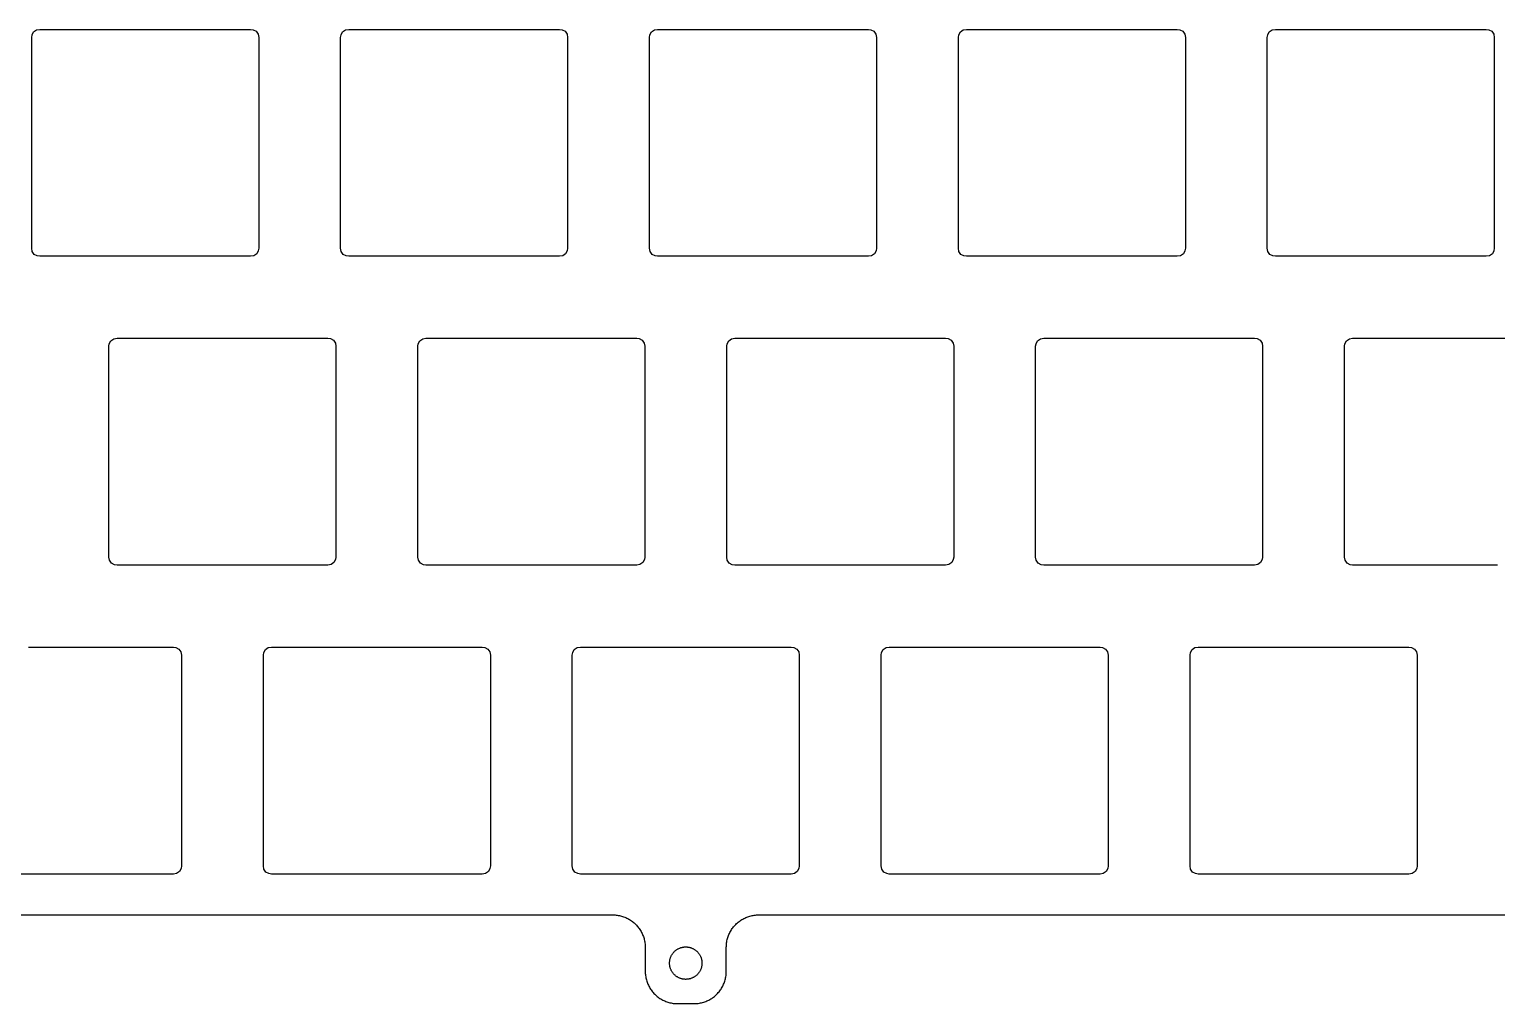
# Model space of a CAD drawing. Header units: millimetres. Extents: x -303 to 2, y 53 to 159.
# Drawn here: x -238.7 to -148.2, y 52.6 to 112.7 of the extents above; entities that cross this region are included whole.
import ezdxf

# ---------------------------------------------------------------- set-up
doc = ezdxf.new("R2010")
doc.units = ezdxf.units.MM
doc.layers.get('0').update_dxf_attribs({"linetype": 'CONTINUOUS'})

msp = doc.modelspace()

# ---------------------------------------------------------------- linework, layer by layer
for points in [[(-238.55924, 99.82354), (-238.55924, 100.04591), (-238.55924, 100.29803), (-238.55924, 100.57871), (-238.55924, 100.88677), (-238.55924, 101.22102), (-238.55924, 101.58026), (-238.55924, 101.9633), (-238.55924, 102.36895), (-238.55924, 102.79603), (-238.55924, 103.24334), (-238.55924, 103.7097), (-238.55924, 104.1939), (-238.55924, 104.69477), (-238.55924, 105.21111), (-238.55924, 105.74174), (-238.55924, 106.28546), (-238.55924, 106.84107), (-238.55924, 107.4074), (-238.55924, 107.98325), (-238.55924, 108.56744), (-238.55924, 109.15876), (-238.55924, 109.75604), (-238.55924, 110.35807), (-238.55924, 110.96368), (-238.55924, 111.57166), (-238.55924, 112.18084), (-238.53287, 112.33904), (-238.43717, 112.52264), (-238.2589, 112.64803), (-238.05924, 112.68084), (-237.98466, 112.68084), (-237.76725, 112.68084), (-237.41654, 112.68084), (-237.19417, 112.68084), (-236.94205, 112.68084), (-236.66137, 112.68084), (-236.35331, 112.68084), (-236.01906, 112.68084), (-235.65983, 112.68084), (-235.27678, 112.68084), (-234.87113, 112.68084), (-234.44405, 112.68084), (-233.99674, 112.68084), (-233.53039, 112.68084), (-233.04618, 112.68084), (-232.54531, 112.68084), (-232.02897, 112.68084), (-231.49834, 112.68084), (-230.95463, 112.68084), (-230.39901, 112.68084), (-229.83268, 112.68084), (-229.25683, 112.68084), (-228.67264, 112.68084), (-228.08132, 112.68084), (-227.48404, 112.68084), (-226.88201, 112.68084), (-226.2764, 112.68084), (-225.66842, 112.68084), (-225.05924, 112.68084), (-224.90104, 112.65447), (-224.71744, 112.55877), (-224.59205, 112.3805), (-224.55924, 112.18084), (-224.55924, 112.10626), (-224.55924, 111.88885), (-224.55924, 111.53814), (-224.55924, 111.31577), (-224.55924, 111.06365), (-224.55924, 110.78297), (-224.55924, 110.47491), (-224.55924, 110.14066), (-224.55924, 109.78143), (-224.55924, 109.39839), (-224.55924, 108.99273), (-224.55924, 108.56565), (-224.55924, 108.11834), (-224.55924, 107.65199), (-224.55924, 107.16778), (-224.55924, 106.66691), (-224.55924, 106.15057), (-224.55924, 105.61994), (-224.55924, 105.07623), (-224.55924, 104.52061), (-224.55924, 103.95428), (-224.55924, 103.37843), (-224.55924, 102.79424), (-224.55924, 102.20292), (-224.55924, 101.60565), (-224.55924, 101.00361), (-224.55924, 100.398), (-224.55924, 99.79002), (-224.55924, 99.18084), (-224.58561, 99.02264), (-224.68131, 98.83904), (-224.85958, 98.71365), (-225.05924, 98.68084), (-225.13382, 98.68084), (-225.35123, 98.68084), (-225.70194, 98.68084), (-225.92431, 98.68084), (-226.17643, 98.68084), (-226.45711, 98.68084), (-226.76517, 98.68084), (-227.09942, 98.68084), (-227.45865, 98.68084), (-227.8417, 98.68084), (-228.24735, 98.68084), (-228.67443, 98.68084), (-229.12174, 98.68084), (-229.58809, 98.68084), (-230.0723, 98.68084), (-230.57317, 98.68084), (-231.08951, 98.68084), (-231.62014, 98.68084), (-232.16385, 98.68084), (-232.71947, 98.68084), (-233.2858, 98.68084), (-233.86165, 98.68084), (-234.44584, 98.68084), (-235.03716, 98.68084), (-235.63444, 98.68084), (-236.23647, 98.68084), (-236.84208, 98.68084), (-237.45006, 98.68084), (-238.05924, 98.68084), (-238.21744, 98.70721), (-238.40104, 98.80291), (-238.52643, 98.98118), (-238.55924, 99.18084), (-238.55924, 99.25543), (-238.55924, 99.47283)], [(-205.50924, 101.00361), (-205.50924, 100.398), (-205.50924, 99.79002), (-205.50924, 99.18084), (-205.53561, 99.02264), (-205.63131, 98.83904), (-205.80958, 98.71365), (-206.00924, 98.68084), (-206.08382, 98.68084), (-206.30123, 98.68084), (-206.65194, 98.68084), (-206.87431, 98.68084), (-207.12643, 98.68084), (-207.40711, 98.68084), (-207.71517, 98.68084), (-208.04942, 98.68084), (-208.40865, 98.68084), (-208.7917, 98.68084), (-209.19735, 98.68084), (-209.62443, 98.68084), (-210.07174, 98.68084), (-210.53809, 98.68084), (-211.0223, 98.68084), (-211.52317, 98.68084), (-212.03951, 98.68084), (-212.57014, 98.68084), (-213.11385, 98.68084), (-213.66947, 98.68084), (-214.2358, 98.68084), (-214.81165, 98.68084), (-215.39584, 98.68084), (-215.98716, 98.68084), (-216.58444, 98.68084), (-217.18647, 98.68084), (-217.79208, 98.68084), (-218.40006, 98.68084), (-219.00924, 98.68084), (-219.16744, 98.70721), (-219.35104, 98.80291), (-219.47643, 98.98118), (-219.50924, 99.18084), (-219.50924, 99.25543), (-219.50924, 99.47283), (-219.50924, 99.82354), (-219.50924, 100.04591), (-219.50924, 100.29803), (-219.50924, 100.57871), (-219.50924, 100.88677), (-219.50924, 101.22102), (-219.50924, 101.58026), (-219.50924, 101.9633), (-219.50924, 102.36895), (-219.50924, 102.79603), (-219.50924, 103.24334), (-219.50924, 103.7097), (-219.50924, 104.1939), (-219.50924, 104.69477), (-219.50924, 105.21111), (-219.50924, 105.74174), (-219.50924, 106.28546), (-219.50924, 106.84107), (-219.50924, 107.4074), (-219.50924, 107.98325), (-219.50924, 108.56744), (-219.50924, 109.15876), (-219.50924, 109.75604), (-219.50924, 110.35807), (-219.50924, 110.96368), (-219.50924, 111.57166), (-219.50924, 112.18084), (-219.48287, 112.33904), (-219.38717, 112.52264), (-219.2089, 112.64803), (-219.00924, 112.68084), (-218.93466, 112.68084), (-218.71725, 112.68084), (-218.36654, 112.68084), (-218.14417, 112.68084), (-217.89205, 112.68084), (-217.61137, 112.68084), (-217.30331, 112.68084), (-216.96906, 112.68084), (-216.60983, 112.68084), (-216.22678, 112.68084), (-215.82113, 112.68084), (-215.39405, 112.68084), (-214.94674, 112.68084), (-214.48039, 112.68084), (-213.99618, 112.68084), (-213.49531, 112.68084), (-212.97897, 112.68084), (-212.44834, 112.68084), (-211.90463, 112.68084), (-211.34901, 112.68084), (-210.78268, 112.68084), (-210.20683, 112.68084), (-209.62264, 112.68084), (-209.03132, 112.68084), (-208.43404, 112.68084), (-207.83201, 112.68084), (-207.2264, 112.68084), (-206.61842, 112.68084), (-206.00924, 112.68084), (-205.85104, 112.65447), (-205.66744, 112.55877), (-205.54205, 112.3805), (-205.50924, 112.18084), (-205.50924, 112.10626), (-205.50924, 111.88885), (-205.50924, 111.53814), (-205.50924, 111.31577), (-205.50924, 111.06365), (-205.50924, 110.78297), (-205.50924, 110.47491), (-205.50924, 110.14066), (-205.50924, 109.78143), (-205.50924, 109.39839), (-205.50924, 108.99273), (-205.50924, 108.56565), (-205.50924, 108.11834), (-205.50924, 107.65199), (-205.50924, 107.16778), (-205.50924, 106.66691), (-205.50924, 106.15057), (-205.50924, 105.61994), (-205.50924, 105.07623), (-205.50924, 104.52061), (-205.50924, 103.95428), (-205.50924, 103.37843), (-205.50924, 102.79424), (-205.50924, 102.20292), (-205.50924, 101.60565)], [(-193.52014, 98.68084), (-194.06385, 98.68084), (-194.61947, 98.68084), (-195.1858, 98.68084), (-195.76165, 98.68084), (-196.34584, 98.68084), (-196.93716, 98.68084), (-197.53444, 98.68084), (-198.13647, 98.68084), (-198.74208, 98.68084), (-199.35006, 98.68084), (-199.95924, 98.68084), (-200.11744, 98.70721), (-200.30104, 98.80291), (-200.42643, 98.98118), (-200.45924, 99.18084), (-200.45924, 99.25543), (-200.45924, 99.47283), (-200.45924, 99.82354), (-200.45924, 100.04591), (-200.45924, 100.29803), (-200.45924, 100.57871), (-200.45924, 100.88677), (-200.45924, 101.22102), (-200.45924, 101.58026), (-200.45924, 101.9633), (-200.45924, 102.36895), (-200.45924, 102.79603), (-200.45924, 103.24334), (-200.45924, 103.7097), (-200.45924, 104.1939), (-200.45924, 104.69477), (-200.45924, 105.21111), (-200.45924, 105.74174), (-200.45924, 106.28546), (-200.45924, 106.84107), (-200.45924, 107.4074), (-200.45924, 107.98325), (-200.45924, 108.56744), (-200.45924, 109.15876), (-200.45924, 109.75604), (-200.45924, 110.35807), (-200.45924, 110.96368), (-200.45924, 111.57166), (-200.45924, 112.18084), (-200.43287, 112.33904), (-200.33717, 112.52264), (-200.1589, 112.64803), (-199.95924, 112.68084), (-199.88466, 112.68084), (-199.66725, 112.68084), (-199.31654, 112.68084), (-199.09417, 112.68084), (-198.84205, 112.68084), (-198.56137, 112.68084), (-198.25331, 112.68084), (-197.91906, 112.68084), (-197.55983, 112.68084), (-197.17678, 112.68084), (-196.77113, 112.68084), (-196.34405, 112.68084), (-195.89674, 112.68084), (-195.43039, 112.68084), (-194.94618, 112.68084), (-194.44531, 112.68084), (-193.92897, 112.68084), (-193.39834, 112.68084), (-192.85463, 112.68084), (-192.29901, 112.68084), (-191.73268, 112.68084), (-191.15683, 112.68084), (-190.57264, 112.68084), (-189.98132, 112.68084), (-189.38404, 112.68084), (-188.78201, 112.68084), (-188.1764, 112.68084), (-187.56842, 112.68084), (-186.95924, 112.68084), (-186.80104, 112.65447), (-186.61744, 112.55877), (-186.49205, 112.3805), (-186.45924, 112.18084), (-186.45924, 112.10626), (-186.45924, 111.88885), (-186.45924, 111.53814), (-186.45924, 111.31577), (-186.45924, 111.06365), (-186.45924, 110.78297), (-186.45924, 110.47491), (-186.45924, 110.14066), (-186.45924, 109.78143), (-186.45924, 109.39839), (-186.45924, 108.99273), (-186.45924, 108.56565), (-186.45924, 108.11834), (-186.45924, 107.65199), (-186.45924, 107.16778), (-186.45924, 106.66691), (-186.45924, 106.15057), (-186.45924, 105.61994), (-186.45924, 105.07623), (-186.45924, 104.52061), (-186.45924, 103.95428), (-186.45924, 103.37843), (-186.45924, 102.79424), (-186.45924, 102.20292), (-186.45924, 101.60565), (-186.45924, 101.00361), (-186.45924, 100.398), (-186.45924, 99.79002), (-186.45924, 99.18084), (-186.48561, 99.02264), (-186.58131, 98.83904), (-186.75958, 98.71365), (-186.95924, 98.68084), (-187.03382, 98.68084), (-187.25123, 98.68084), (-187.60194, 98.68084), (-187.82431, 98.68084), (-188.07643, 98.68084), (-188.35711, 98.68084), (-188.66517, 98.68084), (-188.99942, 98.68084), (-189.35865, 98.68084), (-189.7417, 98.68084), (-190.14735, 98.68084), (-190.57443, 98.68084), (-191.02174, 98.68084), (-191.48809, 98.68084), (-191.9723, 98.68084), (-192.47317, 98.68084), (-192.98951, 98.68084)], [(-171.97174, 98.68084), (-172.43809, 98.68084), (-172.9223, 98.68084), (-173.42317, 98.68084), (-173.93951, 98.68084), (-174.47014, 98.68084), (-175.01385, 98.68084), (-175.56947, 98.68084), (-176.1358, 98.68084), (-176.71165, 98.68084), (-177.29584, 98.68084), (-177.88716, 98.68084), (-178.48444, 98.68084), (-179.08647, 98.68084), (-179.69208, 98.68084), (-180.30006, 98.68084), (-180.90924, 98.68084), (-181.06744, 98.70721), (-181.25104, 98.80291), (-181.37643, 98.98118), (-181.40924, 99.18084), (-181.40924, 99.25543), (-181.40924, 99.47283), (-181.40924, 99.82354), (-181.40924, 100.04591), (-181.40924, 100.29803), (-181.40924, 100.57871), (-181.40924, 100.88677), (-181.40924, 101.22102), (-181.40924, 101.58026), (-181.40924, 101.9633), (-181.40924, 102.36895), (-181.40924, 102.79603), (-181.40924, 103.24334), (-181.40924, 103.7097), (-181.40924, 104.1939), (-181.40924, 104.69477), (-181.40924, 105.21111), (-181.40924, 105.74174), (-181.40924, 106.28546), (-181.40924, 106.84107), (-181.40924, 107.4074), (-181.40924, 107.98325), (-181.40924, 108.56744), (-181.40924, 109.15876), (-181.40924, 109.75604), (-181.40924, 110.35807), (-181.40924, 110.96368), (-181.40924, 111.57166), (-181.40924, 112.18084), (-181.38287, 112.33904), (-181.28717, 112.52264), (-181.1089, 112.64803), (-180.90924, 112.68084), (-180.83466, 112.68084), (-180.61725, 112.68084), (-180.26654, 112.68084), (-180.04417, 112.68084), (-179.79205, 112.68084), (-179.51137, 112.68084), (-179.20331, 112.68084), (-178.86906, 112.68084), (-178.50983, 112.68084), (-178.12678, 112.68084), (-177.72113, 112.68084), (-177.29405, 112.68084), (-176.84674, 112.68084), (-176.38039, 112.68084), (-175.89618, 112.68084), (-175.39531, 112.68084), (-174.87897, 112.68084), (-174.34834, 112.68084), (-173.80463, 112.68084), (-173.24901, 112.68084), (-172.68268, 112.68084), (-172.10683, 112.68084), (-171.52264, 112.68084), (-170.93132, 112.68084), (-170.33404, 112.68084), (-169.73201, 112.68084), (-169.1264, 112.68084), (-168.51842, 112.68084), (-167.90924, 112.68084), (-167.75104, 112.65447), (-167.56744, 112.55877), (-167.44205, 112.3805), (-167.40924, 112.18084), (-167.40924, 112.10626), (-167.40924, 111.88885), (-167.40924, 111.53814), (-167.40924, 111.31577), (-167.40924, 111.06365), (-167.40924, 110.78297), (-167.40924, 110.47491), (-167.40924, 110.14066), (-167.40924, 109.78143), (-167.40924, 109.39839), (-167.40924, 108.99273), (-167.40924, 108.56565), (-167.40924, 108.11834), (-167.40924, 107.65199), (-167.40924, 107.16778), (-167.40924, 106.66691), (-167.40924, 106.15057), (-167.40924, 105.61994), (-167.40924, 105.07623), (-167.40924, 104.52061), (-167.40924, 103.95428), (-167.40924, 103.37843), (-167.40924, 102.79424), (-167.40924, 102.20292), (-167.40924, 101.60565), (-167.40924, 101.00361), (-167.40924, 100.398), (-167.40924, 99.79002), (-167.40924, 99.18084), (-167.43561, 99.02264), (-167.53131, 98.83904), (-167.70958, 98.71365), (-167.90924, 98.68084), (-167.98382, 98.68084), (-168.20123, 98.68084), (-168.55194, 98.68084), (-168.77431, 98.68084), (-169.02643, 98.68084), (-169.30711, 98.68084), (-169.61517, 98.68084), (-169.94942, 98.68084), (-170.30865, 98.68084), (-170.6917, 98.68084), (-171.09735, 98.68084), (-171.52443, 98.68084)], [(-149.72431, 98.68084), (-149.97643, 98.68084), (-150.25711, 98.68084), (-150.56517, 98.68084), (-150.89942, 98.68084), (-151.25865, 98.68084), (-151.6417, 98.68084), (-152.04735, 98.68084), (-152.47443, 98.68084), (-152.92174, 98.68084), (-153.38809, 98.68084), (-153.8723, 98.68084), (-154.37317, 98.68084), (-154.88951, 98.68084), (-155.42014, 98.68084), (-155.96385, 98.68084), (-156.51947, 98.68084), (-157.0858, 98.68084), (-157.66165, 98.68084), (-158.24584, 98.68084), (-158.83716, 98.68084), (-159.43444, 98.68084), (-160.03647, 98.68084), (-160.64208, 98.68084), (-161.25006, 98.68084), (-161.85924, 98.68084), (-162.01744, 98.70721), (-162.20104, 98.80291), (-162.32643, 98.98118), (-162.35924, 99.18084), (-162.35924, 99.25543), (-162.35924, 99.47283), (-162.35924, 99.82354), (-162.35924, 100.04591), (-162.35924, 100.29803), (-162.35924, 100.57871), (-162.35924, 100.88677), (-162.35924, 101.22102), (-162.35924, 101.58026), (-162.35924, 101.9633), (-162.35924, 102.36895), (-162.35924, 102.79603), (-162.35924, 103.24334), (-162.35924, 103.7097), (-162.35924, 104.1939), (-162.35924, 104.69477), (-162.35924, 105.21111), (-162.35924, 105.74174), (-162.35924, 106.28546), (-162.35924, 106.84107), (-162.35924, 107.4074), (-162.35924, 107.98325), (-162.35924, 108.56744), (-162.35924, 109.15876), (-162.35924, 109.75604), (-162.35924, 110.35807), (-162.35924, 110.96368), (-162.35924, 111.57166), (-162.35924, 112.18084), (-162.33287, 112.33904), (-162.23717, 112.52264), (-162.0589, 112.64803), (-161.85924, 112.68084), (-161.78466, 112.68084), (-161.56725, 112.68084), (-161.21654, 112.68084), (-160.99417, 112.68084), (-160.74205, 112.68084), (-160.46137, 112.68084), (-160.15331, 112.68084), (-159.81906, 112.68084), (-159.45983, 112.68084), (-159.07678, 112.68084), (-158.67113, 112.68084), (-158.24405, 112.68084), (-157.79674, 112.68084), (-157.33039, 112.68084), (-156.84618, 112.68084), (-156.34531, 112.68084), (-155.82897, 112.68084), (-155.29834, 112.68084), (-154.75463, 112.68084), (-154.19901, 112.68084), (-153.63268, 112.68084), (-153.05683, 112.68084), (-152.47264, 112.68084), (-151.88132, 112.68084), (-151.28404, 112.68084), (-150.68201, 112.68084), (-150.0764, 112.68084), (-149.46842, 112.68084), (-148.85924, 112.68084), (-148.70104, 112.65447), (-148.51744, 112.55877), (-148.39205, 112.3805), (-148.35924, 112.18084), (-148.35924, 112.10626), (-148.35924, 111.88885), (-148.35924, 111.53814), (-148.35924, 111.31577), (-148.35924, 111.06365), (-148.35924, 110.78297), (-148.35924, 110.47491), (-148.35924, 110.14066), (-148.35924, 109.78143), (-148.35924, 109.39839), (-148.35924, 108.99273), (-148.35924, 108.56565), (-148.35924, 108.11834), (-148.35924, 107.65199), (-148.35924, 107.16778), (-148.35924, 106.66691), (-148.35924, 106.15057), (-148.35924, 105.61994), (-148.35924, 105.07623), (-148.35924, 104.52061), (-148.35924, 103.95428), (-148.35924, 103.37843), (-148.35924, 102.79424), (-148.35924, 102.20292), (-148.35924, 101.60565), (-148.35924, 101.00361), (-148.35924, 100.398), (-148.35924, 99.79002), (-148.35924, 99.18084), (-148.38561, 99.02264), (-148.48131, 98.83904), (-148.65958, 98.71365), (-148.85924, 98.68084), (-148.93382, 98.68084), (-149.15123, 98.68084), (-149.50194, 98.68084)], [(-219.79674, 88.60199), (-219.79674, 88.11778), (-219.79674, 87.61691), (-219.79674, 87.10057), (-219.79674, 86.56994), (-219.79674, 86.02623), (-219.79674, 85.47061), (-219.79674, 84.90428), (-219.79674, 84.32843), (-219.79674, 83.74424), (-219.79674, 83.15292), (-219.79674, 82.55565), (-219.79674, 81.95361), (-219.79674, 81.348), (-219.79674, 80.74002), (-219.79674, 80.13084), (-219.82311, 79.97264), (-219.91881, 79.78904), (-220.09708, 79.66365), (-220.29674, 79.63084), (-220.37132, 79.63084), (-220.58873, 79.63084), (-220.93944, 79.63084), (-221.16181, 79.63084), (-221.41393, 79.63084), (-221.69461, 79.63084), (-222.00267, 79.63084), (-222.33692, 79.63084), (-222.69615, 79.63084), (-223.0792, 79.63084), (-223.48485, 79.63084), (-223.91193, 79.63084), (-224.35924, 79.63084), (-224.82559, 79.63084), (-225.3098, 79.63084), (-225.81067, 79.63084), (-226.32701, 79.63084), (-226.85764, 79.63084), (-227.40135, 79.63084), (-227.95697, 79.63084), (-228.5233, 79.63084), (-229.09915, 79.63084), (-229.68334, 79.63084), (-230.27466, 79.63084), (-230.87194, 79.63084), (-231.47397, 79.63084), (-232.07958, 79.63084), (-232.68756, 79.63084), (-233.29674, 79.63084), (-233.45494, 79.65721), (-233.63854, 79.75291), (-233.76393, 79.93118), (-233.79674, 80.13084), (-233.79674, 80.20543), (-233.79674, 80.42283), (-233.79674, 80.77354), (-233.79674, 80.99591), (-233.79674, 81.24803), (-233.79674, 81.52871), (-233.79674, 81.83677), (-233.79674, 82.17102), (-233.79674, 82.53026), (-233.79674, 82.9133), (-233.79674, 83.31895), (-233.79674, 83.74603), (-233.79674, 84.19334), (-233.79674, 84.6597), (-233.79674, 85.1439), (-233.79674, 85.64477), (-233.79674, 86.16111), (-233.79674, 86.69174), (-233.79674, 87.23546), (-233.79674, 87.79107), (-233.79674, 88.3574), (-233.79674, 88.93325), (-233.79674, 89.51744), (-233.79674, 90.10876), (-233.79674, 90.70604), (-233.79674, 91.30807), (-233.79674, 91.91368), (-233.79674, 92.52166), (-233.79674, 93.13084), (-233.77037, 93.28904), (-233.67467, 93.47264), (-233.4964, 93.59803), (-233.29674, 93.63084), (-233.22216, 93.63084), (-233.00475, 93.63084), (-232.65404, 93.63084), (-232.43167, 93.63084), (-232.17955, 93.63084), (-231.89887, 93.63084), (-231.59081, 93.63084), (-231.25656, 93.63084), (-230.89733, 93.63084), (-230.51428, 93.63084), (-230.10863, 93.63084), (-229.68155, 93.63084), (-229.23424, 93.63084), (-228.76789, 93.63084), (-228.28368, 93.63084), (-227.78281, 93.63084), (-227.26647, 93.63084), (-226.73584, 93.63084), (-226.19213, 93.63084), (-225.63651, 93.63084), (-225.07018, 93.63084), (-224.49433, 93.63084), (-223.91014, 93.63084), (-223.31882, 93.63084), (-222.72154, 93.63084), (-222.11951, 93.63084), (-221.5139, 93.63084), (-220.90592, 93.63084), (-220.29674, 93.63084), (-220.13854, 93.60447), (-219.95494, 93.50877), (-219.82955, 93.3305), (-219.79674, 93.13084), (-219.79674, 93.05626), (-219.79674, 92.83885), (-219.79674, 92.48814), (-219.79674, 92.26577), (-219.79674, 92.01365), (-219.79674, 91.73297), (-219.79674, 91.42491), (-219.79674, 91.09066), (-219.79674, 90.73143), (-219.79674, 90.34839), (-219.79674, 89.94273), (-219.79674, 89.51565), (-219.79674, 89.06834)], [(-201.24674, 93.63084), (-201.08854, 93.60447), (-200.90494, 93.50877), (-200.77955, 93.3305), (-200.74674, 93.13084), (-200.74674, 93.05626), (-200.74674, 92.83885), (-200.74674, 92.48814), (-200.74674, 92.26577), (-200.74674, 92.01365), (-200.74674, 91.73297), (-200.74674, 91.42491), (-200.74674, 91.09066), (-200.74674, 90.73143), (-200.74674, 90.34839), (-200.74674, 89.94273), (-200.74674, 89.51565), (-200.74674, 89.06834), (-200.74674, 88.60199), (-200.74674, 88.11778), (-200.74674, 87.61691), (-200.74674, 87.10057), (-200.74674, 86.56994), (-200.74674, 86.02623), (-200.74674, 85.47061), (-200.74674, 84.90428), (-200.74674, 84.32843), (-200.74674, 83.74424), (-200.74674, 83.15292), (-200.74674, 82.55565), (-200.74674, 81.95361), (-200.74674, 81.348), (-200.74674, 80.74002), (-200.74674, 80.13084), (-200.77311, 79.97264), (-200.86881, 79.78904), (-201.04708, 79.66365), (-201.24674, 79.63084), (-201.32132, 79.63084), (-201.53873, 79.63084), (-201.88944, 79.63084), (-202.11181, 79.63084), (-202.36393, 79.63084), (-202.64461, 79.63084), (-202.95267, 79.63084), (-203.28692, 79.63084), (-203.64615, 79.63084), (-204.0292, 79.63084), (-204.43485, 79.63084), (-204.86193, 79.63084), (-205.30924, 79.63084), (-205.77559, 79.63084), (-206.2598, 79.63084), (-206.76067, 79.63084), (-207.27701, 79.63084), (-207.80764, 79.63084), (-208.35135, 79.63084), (-208.90697, 79.63084), (-209.4733, 79.63084), (-210.04915, 79.63084), (-210.63334, 79.63084), (-211.22466, 79.63084), (-211.82194, 79.63084), (-212.42397, 79.63084), (-213.02958, 79.63084), (-213.63756, 79.63084), (-214.24674, 79.63084), (-214.40494, 79.65721), (-214.58854, 79.75291), (-214.71393, 79.93118), (-214.74674, 80.13084), (-214.74674, 80.20543), (-214.74674, 80.42283), (-214.74674, 80.77354), (-214.74674, 80.99591), (-214.74674, 81.24803), (-214.74674, 81.52871), (-214.74674, 81.83677), (-214.74674, 82.17102), (-214.74674, 82.53026), (-214.74674, 82.9133), (-214.74674, 83.31895), (-214.74674, 83.74603), (-214.74674, 84.19334), (-214.74674, 84.6597), (-214.74674, 85.1439), (-214.74674, 85.64477), (-214.74674, 86.16111), (-214.74674, 86.69174), (-214.74674, 87.23546), (-214.74674, 87.79107), (-214.74674, 88.3574), (-214.74674, 88.93325), (-214.74674, 89.51744), (-214.74674, 90.10876), (-214.74674, 90.70604), (-214.74674, 91.30807), (-214.74674, 91.91368), (-214.74674, 92.52166), (-214.74674, 93.13084), (-214.72037, 93.28904), (-214.62467, 93.47264), (-214.4464, 93.59803), (-214.24674, 93.63084), (-214.17216, 93.63084), (-213.95475, 93.63084), (-213.60404, 93.63084), (-213.38167, 93.63084), (-213.12955, 93.63084), (-212.84887, 93.63084), (-212.54081, 93.63084), (-212.20656, 93.63084), (-211.84733, 93.63084), (-211.46428, 93.63084), (-211.05863, 93.63084), (-210.63155, 93.63084), (-210.18424, 93.63084), (-209.71789, 93.63084), (-209.23368, 93.63084), (-208.73281, 93.63084), (-208.21647, 93.63084), (-207.68584, 93.63084), (-207.14213, 93.63084), (-206.58651, 93.63084), (-206.02018, 93.63084), (-205.44433, 93.63084), (-204.86014, 93.63084), (-204.26882, 93.63084), (-203.67154, 93.63084), (-203.06951, 93.63084), (-202.4639, 93.63084), (-201.85592, 93.63084)], [(-193.49081, 93.63084), (-193.15656, 93.63084), (-192.79733, 93.63084), (-192.41428, 93.63084), (-192.00863, 93.63084), (-191.58155, 93.63084), (-191.13424, 93.63084), (-190.66789, 93.63084), (-190.18368, 93.63084), (-189.68281, 93.63084), (-189.16647, 93.63084), (-188.63584, 93.63084), (-188.09213, 93.63084), (-187.53651, 93.63084), (-186.97018, 93.63084), (-186.39433, 93.63084), (-185.81014, 93.63084), (-185.21882, 93.63084), (-184.62154, 93.63084), (-184.01951, 93.63084), (-183.4139, 93.63084), (-182.80592, 93.63084), (-182.19674, 93.63084), (-182.03854, 93.60447), (-181.85494, 93.50877), (-181.72955, 93.3305), (-181.69674, 93.13084), (-181.69674, 93.05626), (-181.69674, 92.83885), (-181.69674, 92.48814), (-181.69674, 92.26577), (-181.69674, 92.01365), (-181.69674, 91.73297), (-181.69674, 91.42491), (-181.69674, 91.09066), (-181.69674, 90.73143), (-181.69674, 90.34839), (-181.69674, 89.94273), (-181.69674, 89.51565), (-181.69674, 89.06834), (-181.69674, 88.60199), (-181.69674, 88.11778), (-181.69674, 87.61691), (-181.69674, 87.10057), (-181.69674, 86.56994), (-181.69674, 86.02623), (-181.69674, 85.47061), (-181.69674, 84.90428), (-181.69674, 84.32843), (-181.69674, 83.74424), (-181.69674, 83.15292), (-181.69674, 82.55565), (-181.69674, 81.95361), (-181.69674, 81.348), (-181.69674, 80.74002), (-181.69674, 80.13084), (-181.72311, 79.97264), (-181.81881, 79.78904), (-181.99708, 79.66365), (-182.19674, 79.63084), (-182.27132, 79.63084), (-182.48873, 79.63084), (-182.83944, 79.63084), (-183.06181, 79.63084), (-183.31393, 79.63084), (-183.59461, 79.63084), (-183.90267, 79.63084), (-184.23692, 79.63084), (-184.59615, 79.63084), (-184.9792, 79.63084), (-185.38485, 79.63084), (-185.81193, 79.63084), (-186.25924, 79.63084), (-186.72559, 79.63084), (-187.2098, 79.63084), (-187.71067, 79.63084), (-188.22701, 79.63084), (-188.75764, 79.63084), (-189.30135, 79.63084), (-189.85697, 79.63084), (-190.4233, 79.63084), (-190.99915, 79.63084), (-191.58334, 79.63084), (-192.17466, 79.63084), (-192.77194, 79.63084), (-193.37397, 79.63084), (-193.97958, 79.63084), (-194.58756, 79.63084), (-195.19674, 79.63084), (-195.35494, 79.65721), (-195.53854, 79.75291), (-195.66393, 79.93118), (-195.69674, 80.13084), (-195.69674, 80.20543), (-195.69674, 80.42283), (-195.69674, 80.77354), (-195.69674, 80.99591), (-195.69674, 81.24803), (-195.69674, 81.52871), (-195.69674, 81.83677), (-195.69674, 82.17102), (-195.69674, 82.53026), (-195.69674, 82.9133), (-195.69674, 83.31895), (-195.69674, 83.74603), (-195.69674, 84.19334), (-195.69674, 84.6597), (-195.69674, 85.1439), (-195.69674, 85.64477), (-195.69674, 86.16111), (-195.69674, 86.69174), (-195.69674, 87.23546), (-195.69674, 87.79107), (-195.69674, 88.3574), (-195.69674, 88.93325), (-195.69674, 89.51744), (-195.69674, 90.10876), (-195.69674, 90.70604), (-195.69674, 91.30807), (-195.69674, 91.91368), (-195.69674, 92.52166), (-195.69674, 93.13084), (-195.67037, 93.28904), (-195.57467, 93.47264), (-195.3964, 93.59803), (-195.19674, 93.63084), (-195.12216, 93.63084), (-194.90475, 93.63084), (-194.55404, 93.63084), (-194.33167, 93.63084), (-194.07955, 93.63084), (-193.79887, 93.63084)], [(-176.64674, 80.13084), (-176.64674, 80.20543), (-176.64674, 80.42283), (-176.64674, 80.77354), (-176.64674, 80.99591), (-176.64674, 81.24803), (-176.64674, 81.52871), (-176.64674, 81.83677), (-176.64674, 82.17102), (-176.64674, 82.53026), (-176.64674, 82.9133), (-176.64674, 83.31895), (-176.64674, 83.74603), (-176.64674, 84.19334), (-176.64674, 84.6597), (-176.64674, 85.1439), (-176.64674, 85.64477), (-176.64674, 86.16111), (-176.64674, 86.69174), (-176.64674, 87.23546), (-176.64674, 87.79107), (-176.64674, 88.3574), (-176.64674, 88.93325), (-176.64674, 89.51744), (-176.64674, 90.10876), (-176.64674, 90.70604), (-176.64674, 91.30807), (-176.64674, 91.91368), (-176.64674, 92.52166), (-176.64674, 93.13084), (-176.62037, 93.28904), (-176.52467, 93.47264), (-176.3464, 93.59803), (-176.14674, 93.63084), (-176.07216, 93.63084), (-175.85475, 93.63084), (-175.50404, 93.63084), (-175.28167, 93.63084), (-175.02955, 93.63084), (-174.74887, 93.63084), (-174.44081, 93.63084), (-174.10656, 93.63084), (-173.74733, 93.63084), (-173.36428, 93.63084), (-172.95863, 93.63084), (-172.53155, 93.63084), (-172.08424, 93.63084), (-171.61789, 93.63084), (-171.13368, 93.63084), (-170.63281, 93.63084), (-170.11647, 93.63084), (-169.58584, 93.63084), (-169.04213, 93.63084), (-168.48651, 93.63084), (-167.92018, 93.63084), (-167.34433, 93.63084), (-166.76014, 93.63084), (-166.16882, 93.63084), (-165.57154, 93.63084), (-164.96951, 93.63084), (-164.3639, 93.63084), (-163.75592, 93.63084), (-163.14674, 93.63084), (-162.98854, 93.60447), (-162.80494, 93.50877), (-162.67955, 93.3305), (-162.64674, 93.13084), (-162.64674, 93.05626), (-162.64674, 92.83885), (-162.64674, 92.48814), (-162.64674, 92.26577), (-162.64674, 92.01365), (-162.64674, 91.73297), (-162.64674, 91.42491), (-162.64674, 91.09066), (-162.64674, 90.73143), (-162.64674, 90.34839), (-162.64674, 89.94273), (-162.64674, 89.51565), (-162.64674, 89.06834), (-162.64674, 88.60199), (-162.64674, 88.11778), (-162.64674, 87.61691), (-162.64674, 87.10057), (-162.64674, 86.56994), (-162.64674, 86.02623), (-162.64674, 85.47061), (-162.64674, 84.90428), (-162.64674, 84.32843), (-162.64674, 83.74424), (-162.64674, 83.15292), (-162.64674, 82.55565), (-162.64674, 81.95361), (-162.64674, 81.348), (-162.64674, 80.74002), (-162.64674, 80.13084), (-162.67311, 79.97264), (-162.76881, 79.78904), (-162.94708, 79.66365), (-163.14674, 79.63084), (-163.22132, 79.63084), (-163.43873, 79.63084), (-163.78944, 79.63084), (-164.01181, 79.63084), (-164.26393, 79.63084), (-164.54461, 79.63084), (-164.85267, 79.63084), (-165.18692, 79.63084), (-165.54615, 79.63084), (-165.9292, 79.63084), (-166.33485, 79.63084), (-166.76193, 79.63084), (-167.20924, 79.63084), (-167.67559, 79.63084), (-168.1598, 79.63084), (-168.66067, 79.63084), (-169.17701, 79.63084), (-169.70764, 79.63084), (-170.25135, 79.63084), (-170.80697, 79.63084), (-171.3733, 79.63084), (-171.94915, 79.63084), (-172.53334, 79.63084), (-173.12466, 79.63084), (-173.72194, 79.63084), (-174.32397, 79.63084), (-174.92958, 79.63084), (-175.53756, 79.63084), (-176.14674, 79.63084), (-176.30494, 79.65721), (-176.48854, 79.75291), (-176.61393, 79.93118)], [(-224.27174, 73.47166), (-224.27174, 74.08084), (-224.24537, 74.23904), (-224.14967, 74.42264), (-223.9714, 74.54803), (-223.77174, 74.58084), (-223.69716, 74.58084), (-223.47975, 74.58084), (-223.12904, 74.58084), (-222.90667, 74.58084), (-222.65455, 74.58084), (-222.37387, 74.58084), (-222.06581, 74.58084), (-221.73156, 74.58084), (-221.37233, 74.58084), (-220.98928, 74.58084), (-220.58363, 74.58084), (-220.15655, 74.58084), (-219.70924, 74.58084), (-219.24289, 74.58084), (-218.75868, 74.58084), (-218.25781, 74.58084), (-217.74147, 74.58084), (-217.21084, 74.58084), (-216.66713, 74.58084), (-216.11151, 74.58084), (-215.54518, 74.58084), (-214.96933, 74.58084), (-214.38514, 74.58084), (-213.79382, 74.58084), (-213.19654, 74.58084), (-212.59451, 74.58084), (-211.9889, 74.58084), (-211.38092, 74.58084), (-210.77174, 74.58084), (-210.61354, 74.55447), (-210.42994, 74.45877), (-210.30455, 74.2805), (-210.27174, 74.08084), (-210.27174, 74.00626), (-210.27174, 73.78885), (-210.27174, 73.43814), (-210.27174, 73.21577), (-210.27174, 72.96365), (-210.27174, 72.68297), (-210.27174, 72.37491), (-210.27174, 72.04066), (-210.27174, 71.68143), (-210.27174, 71.29839), (-210.27174, 70.89273), (-210.27174, 70.46565), (-210.27174, 70.01834), (-210.27174, 69.55199), (-210.27174, 69.06778), (-210.27174, 68.56691), (-210.27174, 68.05057), (-210.27174, 67.51994), (-210.27174, 66.97623), (-210.27174, 66.42061), (-210.27174, 65.85428), (-210.27174, 65.27843), (-210.27174, 64.69424), (-210.27174, 64.10292), (-210.27174, 63.50565), (-210.27174, 62.90361), (-210.27174, 62.298), (-210.27174, 61.69002), (-210.27174, 61.08084), (-210.29811, 60.92264), (-210.39381, 60.73904), (-210.57208, 60.61365), (-210.77174, 60.58084), (-210.84632, 60.58084), (-211.06373, 60.58084), (-211.41444, 60.58084), (-211.63681, 60.58084), (-211.88893, 60.58084), (-212.16961, 60.58084), (-212.47767, 60.58084), (-212.81192, 60.58084), (-213.17115, 60.58084), (-213.5542, 60.58084), (-213.95985, 60.58084), (-214.38693, 60.58084), (-214.83424, 60.58084), (-215.30059, 60.58084), (-215.7848, 60.58084), (-216.28567, 60.58084), (-216.80201, 60.58084), (-217.33264, 60.58084), (-217.87635, 60.58084), (-218.43197, 60.58084), (-218.9983, 60.58084), (-219.57415, 60.58084), (-220.15834, 60.58084), (-220.74966, 60.58084), (-221.34694, 60.58084), (-221.94897, 60.58084), (-222.55458, 60.58084), (-223.16256, 60.58084), (-223.77174, 60.58084), (-223.92994, 60.60721), (-224.11354, 60.70291), (-224.23893, 60.88118), (-224.27174, 61.08084), (-224.27174, 61.15543), (-224.27174, 61.37283), (-224.27174, 61.72354), (-224.27174, 61.94591), (-224.27174, 62.19803), (-224.27174, 62.47871), (-224.27174, 62.78677), (-224.27174, 63.12102), (-224.27174, 63.48026), (-224.27174, 63.8633), (-224.27174, 64.26895), (-224.27174, 64.69603), (-224.27174, 65.14334), (-224.27174, 65.6097), (-224.27174, 66.0939), (-224.27174, 66.59477), (-224.27174, 67.11111), (-224.27174, 67.64174), (-224.27174, 68.18546), (-224.27174, 68.74107), (-224.27174, 69.3074), (-224.27174, 69.88325), (-224.27174, 70.46744), (-224.27174, 71.05876), (-224.27174, 71.65604), (-224.27174, 72.25807), (-224.27174, 72.86368)], [(-200.65924, 74.58084), (-200.19289, 74.58084), (-199.70868, 74.58084), (-199.20781, 74.58084), (-198.69147, 74.58084), (-198.16084, 74.58084), (-197.61713, 74.58084), (-197.06151, 74.58084), (-196.49518, 74.58084), (-195.91933, 74.58084), (-195.33514, 74.58084), (-194.74382, 74.58084), (-194.14654, 74.58084), (-193.54451, 74.58084), (-192.9389, 74.58084), (-192.33092, 74.58084), (-191.72174, 74.58084), (-191.56354, 74.55447), (-191.37994, 74.45877), (-191.25455, 74.2805), (-191.22174, 74.08084), (-191.22174, 74.00626), (-191.22174, 73.78885), (-191.22174, 73.43814), (-191.22174, 73.21577), (-191.22174, 72.96365), (-191.22174, 72.68297), (-191.22174, 72.37491), (-191.22174, 72.04066), (-191.22174, 71.68143), (-191.22174, 71.29839), (-191.22174, 70.89273), (-191.22174, 70.46565), (-191.22174, 70.01834), (-191.22174, 69.55199), (-191.22174, 69.06778), (-191.22174, 68.56691), (-191.22174, 68.05057), (-191.22174, 67.51994), (-191.22174, 66.97623), (-191.22174, 66.42061), (-191.22174, 65.85428), (-191.22174, 65.27843), (-191.22174, 64.69424), (-191.22174, 64.10292), (-191.22174, 63.50565), (-191.22174, 62.90361), (-191.22174, 62.298), (-191.22174, 61.69002), (-191.22174, 61.08084), (-191.24811, 60.92264), (-191.34381, 60.73904), (-191.52208, 60.61365), (-191.72174, 60.58084), (-191.79632, 60.58084), (-192.01373, 60.58084), (-192.36444, 60.58084), (-192.58681, 60.58084), (-192.83893, 60.58084), (-193.11961, 60.58084), (-193.42767, 60.58084), (-193.76192, 60.58084), (-194.12115, 60.58084), (-194.5042, 60.58084), (-194.90985, 60.58084), (-195.33693, 60.58084), (-195.78424, 60.58084), (-196.25059, 60.58084), (-196.7348, 60.58084), (-197.23567, 60.58084), (-197.75201, 60.58084), (-198.28264, 60.58084), (-198.82635, 60.58084), (-199.38197, 60.58084), (-199.9483, 60.58084), (-200.52415, 60.58084), (-201.10834, 60.58084), (-201.69966, 60.58084), (-202.29694, 60.58084), (-202.89897, 60.58084), (-203.50458, 60.58084), (-204.11256, 60.58084), (-204.72174, 60.58084), (-204.87994, 60.60721), (-205.06354, 60.70291), (-205.18893, 60.88118), (-205.22174, 61.08084), (-205.22174, 61.15543), (-205.22174, 61.37283), (-205.22174, 61.72354), (-205.22174, 61.94591), (-205.22174, 62.19803), (-205.22174, 62.47871), (-205.22174, 62.78677), (-205.22174, 63.12102), (-205.22174, 63.48026), (-205.22174, 63.8633), (-205.22174, 64.26895), (-205.22174, 64.69603), (-205.22174, 65.14334), (-205.22174, 65.6097), (-205.22174, 66.0939), (-205.22174, 66.59477), (-205.22174, 67.11111), (-205.22174, 67.64174), (-205.22174, 68.18546), (-205.22174, 68.74107), (-205.22174, 69.3074), (-205.22174, 69.88325), (-205.22174, 70.46744), (-205.22174, 71.05876), (-205.22174, 71.65604), (-205.22174, 72.25807), (-205.22174, 72.86368), (-205.22174, 73.47166), (-205.22174, 74.08084), (-205.19537, 74.23904), (-205.09967, 74.42264), (-204.9214, 74.54803), (-204.72174, 74.58084), (-204.64716, 74.58084), (-204.42975, 74.58084), (-204.07904, 74.58084), (-203.85667, 74.58084), (-203.60455, 74.58084), (-203.32387, 74.58084), (-203.01581, 74.58084), (-202.68156, 74.58084), (-202.32233, 74.58084), (-201.93928, 74.58084), (-201.53363, 74.58084), (-201.10655, 74.58084)], [(-186.17174, 69.3074), (-186.17174, 69.88325), (-186.17174, 70.46744), (-186.17174, 71.05876), (-186.17174, 71.65604), (-186.17174, 72.25807), (-186.17174, 72.86368), (-186.17174, 73.47166), (-186.17174, 74.08084), (-186.14537, 74.23904), (-186.04967, 74.42264), (-185.8714, 74.54803), (-185.67174, 74.58084), (-185.59716, 74.58084), (-185.37975, 74.58084), (-185.02904, 74.58084), (-184.80667, 74.58084), (-184.55455, 74.58084), (-184.27387, 74.58084), (-183.96581, 74.58084), (-183.63156, 74.58084), (-183.27233, 74.58084), (-182.88928, 74.58084), (-182.48363, 74.58084), (-182.05655, 74.58084), (-181.60924, 74.58084), (-181.14289, 74.58084), (-180.65868, 74.58084), (-180.15781, 74.58084), (-179.64147, 74.58084), (-179.11084, 74.58084), (-178.56713, 74.58084), (-178.01151, 74.58084), (-177.44518, 74.58084), (-176.86933, 74.58084), (-176.28514, 74.58084), (-175.69382, 74.58084), (-175.09654, 74.58084), (-174.49451, 74.58084), (-173.8889, 74.58084), (-173.28092, 74.58084), (-172.67174, 74.58084), (-172.51354, 74.55447), (-172.32994, 74.45877), (-172.20455, 74.2805), (-172.17174, 74.08084), (-172.17174, 74.00626), (-172.17174, 73.78885), (-172.17174, 73.43814), (-172.17174, 73.21577), (-172.17174, 72.96365), (-172.17174, 72.68297), (-172.17174, 72.37491), (-172.17174, 72.04066), (-172.17174, 71.68143), (-172.17174, 71.29839), (-172.17174, 70.89273), (-172.17174, 70.46565), (-172.17174, 70.01834), (-172.17174, 69.55199), (-172.17174, 69.06778), (-172.17174, 68.56691), (-172.17174, 68.05057), (-172.17174, 67.51994), (-172.17174, 66.97623), (-172.17174, 66.42061), (-172.17174, 65.85428), (-172.17174, 65.27843), (-172.17174, 64.69424), (-172.17174, 64.10292), (-172.17174, 63.50565), (-172.17174, 62.90361), (-172.17174, 62.298), (-172.17174, 61.69002), (-172.17174, 61.08084), (-172.19811, 60.92264), (-172.29381, 60.73904), (-172.47208, 60.61365), (-172.67174, 60.58084), (-172.74632, 60.58084), (-172.96373, 60.58084), (-173.31444, 60.58084), (-173.53681, 60.58084), (-173.78893, 60.58084), (-174.06961, 60.58084), (-174.37767, 60.58084), (-174.71192, 60.58084), (-175.07115, 60.58084), (-175.4542, 60.58084), (-175.85985, 60.58084), (-176.28693, 60.58084), (-176.73424, 60.58084), (-177.20059, 60.58084), (-177.6848, 60.58084), (-178.18567, 60.58084), (-178.70201, 60.58084), (-179.23264, 60.58084), (-179.77635, 60.58084), (-180.33197, 60.58084), (-180.8983, 60.58084), (-181.47415, 60.58084), (-182.05834, 60.58084), (-182.64966, 60.58084), (-183.24694, 60.58084), (-183.84897, 60.58084), (-184.45458, 60.58084), (-185.06256, 60.58084), (-185.67174, 60.58084), (-185.82994, 60.60721), (-186.01354, 60.70291), (-186.13893, 60.88118), (-186.17174, 61.08084), (-186.17174, 61.15543), (-186.17174, 61.37283), (-186.17174, 61.72354), (-186.17174, 61.94591), (-186.17174, 62.19803), (-186.17174, 62.47871), (-186.17174, 62.78677), (-186.17174, 63.12102), (-186.17174, 63.48026), (-186.17174, 63.8633), (-186.17174, 64.26895), (-186.17174, 64.69603), (-186.17174, 65.14334), (-186.17174, 65.6097), (-186.17174, 66.0939), (-186.17174, 66.59477), (-186.17174, 67.11111), (-186.17174, 67.64174), (-186.17174, 68.18546), (-186.17174, 68.74107)], [(-153.12174, 66.97623), (-153.12174, 66.42061), (-153.12174, 65.85428), (-153.12174, 65.27843), (-153.12174, 64.69424), (-153.12174, 64.10292), (-153.12174, 63.50565), (-153.12174, 62.90361), (-153.12174, 62.298), (-153.12174, 61.69002), (-153.12174, 61.08084), (-153.14811, 60.92264), (-153.24381, 60.73904), (-153.42208, 60.61365), (-153.62174, 60.58084), (-153.69632, 60.58084), (-153.91373, 60.58084), (-154.26444, 60.58084), (-154.48681, 60.58084), (-154.73893, 60.58084), (-155.01961, 60.58084), (-155.32767, 60.58084), (-155.66192, 60.58084), (-156.02115, 60.58084), (-156.4042, 60.58084), (-156.80985, 60.58084), (-157.23693, 60.58084), (-157.68424, 60.58084), (-158.15059, 60.58084), (-158.6348, 60.58084), (-159.13567, 60.58084), (-159.65201, 60.58084), (-160.18264, 60.58084), (-160.72635, 60.58084), (-161.28197, 60.58084), (-161.8483, 60.58084), (-162.42415, 60.58084), (-163.00834, 60.58084), (-163.59966, 60.58084), (-164.19694, 60.58084), (-164.79897, 60.58084), (-165.40458, 60.58084), (-166.01256, 60.58084), (-166.62174, 60.58084), (-166.77994, 60.60721), (-166.96354, 60.70291), (-167.08893, 60.88118), (-167.12174, 61.08084), (-167.12174, 61.15543), (-167.12174, 61.37283), (-167.12174, 61.72354), (-167.12174, 61.94591), (-167.12174, 62.19803), (-167.12174, 62.47871), (-167.12174, 62.78677), (-167.12174, 63.12102), (-167.12174, 63.48026), (-167.12174, 63.8633), (-167.12174, 64.26895), (-167.12174, 64.69603), (-167.12174, 65.14334), (-167.12174, 65.6097), (-167.12174, 66.0939), (-167.12174, 66.59477), (-167.12174, 67.11111), (-167.12174, 67.64174), (-167.12174, 68.18546), (-167.12174, 68.74107), (-167.12174, 69.3074), (-167.12174, 69.88325), (-167.12174, 70.46744), (-167.12174, 71.05876), (-167.12174, 71.65604), (-167.12174, 72.25807), (-167.12174, 72.86368), (-167.12174, 73.47166), (-167.12174, 74.08084), (-167.09537, 74.23904), (-166.99967, 74.42264), (-166.8214, 74.54803), (-166.62174, 74.58084), (-166.54716, 74.58084), (-166.32975, 74.58084), (-165.97904, 74.58084), (-165.75667, 74.58084), (-165.50455, 74.58084), (-165.22387, 74.58084), (-164.91581, 74.58084), (-164.58156, 74.58084), (-164.22233, 74.58084), (-163.83928, 74.58084), (-163.43363, 74.58084), (-163.00655, 74.58084), (-162.55924, 74.58084), (-162.09289, 74.58084), (-161.60868, 74.58084), (-161.10781, 74.58084), (-160.59147, 74.58084), (-160.06084, 74.58084), (-159.51713, 74.58084), (-158.96151, 74.58084), (-158.39518, 74.58084), (-157.81933, 74.58084), (-157.23514, 74.58084), (-156.64382, 74.58084), (-156.04654, 74.58084), (-155.44451, 74.58084), (-154.8389, 74.58084), (-154.23092, 74.58084), (-153.62174, 74.58084), (-153.46354, 74.55447), (-153.27994, 74.45877), (-153.15455, 74.2805), (-153.12174, 74.08084), (-153.12174, 74.00626), (-153.12174, 73.78885), (-153.12174, 73.43814), (-153.12174, 73.21577), (-153.12174, 72.96365), (-153.12174, 72.68297), (-153.12174, 72.37491), (-153.12174, 72.04066), (-153.12174, 71.68143), (-153.12174, 71.29839), (-153.12174, 70.89273), (-153.12174, 70.46565), (-153.12174, 70.01834), (-153.12174, 69.55199), (-153.12174, 69.06778), (-153.12174, 68.56691), (-153.12174, 68.05057), (-153.12174, 67.51994)], [(-197.90598, 54.13448), (-197.9391, 54.1241), (-197.97256, 54.11488), (-198.00633, 54.10682), (-198.04035, 54.09993), (-198.07459, 54.09424), (-198.10901, 54.08973), (-198.14356, 54.08642), (-198.17821, 54.08431), (-198.21291, 54.08341), (-198.24762, 54.08371), (-198.2823, 54.08522), (-198.31691, 54.08793), (-198.3514, 54.09183), (-198.38573, 54.09694), (-198.41987, 54.10323), (-198.45377, 54.1107), (-198.48739, 54.11934), (-198.52069, 54.12915), (-198.55362, 54.14011), (-198.58616, 54.1522), (-198.61826, 54.16541), (-198.64988, 54.17973), (-198.68099, 54.19514), (-198.71154, 54.21162), (-198.7415, 54.22915), (-198.77083, 54.24771), (-198.7995, 54.26727), (-198.82748, 54.28782), (-198.85473, 54.30933), (-198.88121, 54.33177), (-198.9069, 54.35512), (-198.93176, 54.37934), (-198.95577, 54.40441), (-198.97889, 54.4303), (-199.0011, 54.45698), (-199.02237, 54.48441), (-199.04267, 54.51256), (-199.06199, 54.54141), (-199.08029, 54.5709), (-199.09756, 54.60101), (-199.11378, 54.6317), (-199.12891, 54.66294), (-199.14296, 54.69468), (-199.1559, 54.7269), (-199.1677, 54.75954), (-199.17837, 54.79257), (-199.18789, 54.82595), (-199.19624, 54.85964), (-199.20342, 54.89361), (-199.20941, 54.9278), (-199.21422, 54.96217), (-199.21783, 54.9967), (-199.22024, 55.03133), (-199.22144, 55.06602), (-199.22144, 55.10073), (-199.22024, 55.13542), (-199.21783, 55.17005), (-199.21422, 55.20457), (-199.20941, 55.23895), (-199.20342, 55.27314), (-199.19624, 55.3071), (-199.18789, 55.34079), (-199.17837, 55.37418), (-199.1677, 55.40721), (-199.1559, 55.43985), (-199.14296, 55.47206), (-199.12891, 55.5038), (-199.11378, 55.53504), (-199.09756, 55.56573), (-199.08029, 55.59585), (-199.06199, 55.62534), (-199.04267, 55.65418), (-199.02237, 55.68233), (-199.0011, 55.70977), (-198.97889, 55.73644), (-198.95577, 55.76233), (-198.93176, 55.7874), (-198.9069, 55.81163), (-198.88121, 55.83497), (-198.85473, 55.85741), (-198.82748, 55.87892), (-198.7995, 55.89947), (-198.77083, 55.91904), (-198.7415, 55.9376), (-198.71154, 55.95513), (-198.68099, 55.9716), (-198.64988, 55.98701), (-198.61826, 56.00133), (-198.58616, 56.01455), (-198.55362, 56.02664), (-198.52069, 56.0376), (-198.48739, 56.0474), (-198.45377, 56.05605), (-198.41987, 56.06352), (-198.38573, 56.06981), (-198.3514, 56.07491), (-198.31691, 56.07882), (-198.2823, 56.08153), (-198.24762, 56.08303), (-198.21291, 56.08334), (-198.17821, 56.08243), (-198.14356, 56.08032), (-198.10901, 56.07702), (-198.07459, 56.07251), (-198.04035, 56.06681), (-198.00633, 56.05993), (-197.97256, 56.05187), (-197.9391, 56.04264), (-197.90598, 56.03226), (-197.87324, 56.02074), (-197.84091, 56.00808), (-197.80905, 55.99431), (-197.77768, 55.97944), (-197.74685, 55.9635), (-197.71659, 55.94649), (-197.68694, 55.92844), (-197.65793, 55.90938), (-197.6296, 55.88932), (-197.60199, 55.86829), (-197.57512, 55.84631), (-197.54903, 55.82341), (-197.52375, 55.79962), (-197.49931, 55.77497), (-197.47574, 55.74949), (-197.45307, 55.7232), (-197.43133, 55.69614), (-197.41054, 55.66835), (-197.39072, 55.63984), (-197.37191, 55.61067), (-197.35412, 55.58087), (-197.33738, 55.55046), (-197.3217, 55.51949), (-197.30711, 55.48799), (-197.29361, 55.45601), (-197.28124, 55.42358), (-197.27, 55.39074), (-197.25991, 55.35753), (-197.25097, 55.32398), (-197.2432, 55.29015), (-197.23662, 55.25607), (-197.23122, 55.22178), (-197.22701, 55.18733), (-197.224, 55.15274), (-197.22219, 55.11808), (-197.22159, 55.08337), (-197.22219, 55.04867), (-197.224, 55.014), (-197.22701, 54.97942), (-197.23122, 54.94496), (-197.23662, 54.91067), (-197.2432, 54.87659), (-197.25097, 54.84276), (-197.25991, 54.80922), (-197.27, 54.77601), (-197.28124, 54.74317), (-197.29361, 54.71073), (-197.30711, 54.67875), (-197.3217, 54.64726), (-197.33738, 54.61629), (-197.35412, 54.58588), (-197.37191, 54.55607), (-197.39072, 54.5269), (-197.41054, 54.4984), (-197.43133, 54.4706), (-197.45307, 54.44354), (-197.47574, 54.41726), (-197.49931, 54.39177), (-197.52375, 54.36712), (-197.54903, 54.34333), (-197.57512, 54.32044), (-197.60199, 54.29846), (-197.6296, 54.27743), (-197.65793, 54.25737), (-197.68694, 54.2383), (-197.71659, 54.22025), (-197.74685, 54.20325), (-197.77768, 54.1873), (-197.80905, 54.17243), (-197.84091, 54.15867), (-197.87324, 54.14601)]]:
    msp.add_lwpolyline(points, close=True)
for points in [[(-148.15924, 79.63084), (-148.62559, 79.63084), (-149.1098, 79.63084), (-149.61067, 79.63084), (-150.12701, 79.63084), (-150.65764, 79.63084), (-151.20135, 79.63084), (-151.75697, 79.63084), (-152.3233, 79.63084), (-152.89915, 79.63084), (-153.48334, 79.63084), (-154.07466, 79.63084), (-154.67194, 79.63084), (-155.27397, 79.63084), (-155.87958, 79.63084), (-156.48756, 79.63084), (-157.09674, 79.63084), (-157.25494, 79.65721), (-157.43854, 79.75291), (-157.56393, 79.93118), (-157.59674, 80.13084), (-157.59674, 80.20543), (-157.59674, 80.42283), (-157.59674, 80.77354), (-157.59674, 80.99591), (-157.59674, 81.24803), (-157.59674, 81.52871), (-157.59674, 81.83677), (-157.59674, 82.17102), (-157.59674, 82.53026), (-157.59674, 82.9133), (-157.59674, 83.31895), (-157.59674, 83.74603), (-157.59674, 84.19334), (-157.59674, 84.6597), (-157.59674, 85.1439), (-157.59674, 85.64477), (-157.59674, 86.16111), (-157.59674, 86.69174), (-157.59674, 87.23546), (-157.59674, 87.79107), (-157.59674, 88.3574), (-157.59674, 88.93325), (-157.59674, 89.51744), (-157.59674, 90.10876), (-157.59674, 90.70604), (-157.59674, 91.30807), (-157.59674, 91.91368), (-157.59674, 92.52166), (-157.59674, 93.13084), (-157.57037, 93.28904), (-157.47467, 93.47264), (-157.2964, 93.59803), (-157.09674, 93.63084), (-157.02216, 93.63084), (-156.80475, 93.63084), (-156.45404, 93.63084), (-156.23167, 93.63084), (-155.97955, 93.63084), (-155.69887, 93.63084), (-155.39081, 93.63084), (-155.05656, 93.63084), (-154.69733, 93.63084), (-154.31428, 93.63084), (-153.90863, 93.63084), (-153.48155, 93.63084), (-153.03424, 93.63084), (-152.56789, 93.63084), (-152.08368, 93.63084), (-151.58281, 93.63084), (-151.06647, 93.63084), (-150.53584, 93.63084), (-149.99213, 93.63084), (-149.43651, 93.63084), (-148.87018, 93.63084), (-148.29433, 93.63084), (-147.71014, 93.63084)], [(-238.75924, 74.58084), (-238.29289, 74.58084), (-237.80868, 74.58084), (-237.30781, 74.58084), (-236.79147, 74.58084), (-236.26084, 74.58084), (-235.71713, 74.58084), (-235.16151, 74.58084), (-234.59518, 74.58084), (-234.01933, 74.58084), (-233.43514, 74.58084), (-232.84382, 74.58084), (-232.24654, 74.58084), (-231.64451, 74.58084), (-231.0389, 74.58084), (-230.43092, 74.58084), (-229.82174, 74.58084), (-229.66354, 74.55447), (-229.47994, 74.45877), (-229.35455, 74.2805), (-229.32174, 74.08084), (-229.32174, 74.00626), (-229.32174, 73.78885), (-229.32174, 73.43814), (-229.32174, 73.21577), (-229.32174, 72.96365), (-229.32174, 72.68297), (-229.32174, 72.37491), (-229.32174, 72.04066), (-229.32174, 71.68143), (-229.32174, 71.29839), (-229.32174, 70.89273), (-229.32174, 70.46565), (-229.32174, 70.01834), (-229.32174, 69.55199), (-229.32174, 69.06778), (-229.32174, 68.56691), (-229.32174, 68.05057), (-229.32174, 67.51994), (-229.32174, 66.97623), (-229.32174, 66.42061), (-229.32174, 65.85428), (-229.32174, 65.27843), (-229.32174, 64.69424), (-229.32174, 64.10292), (-229.32174, 63.50565), (-229.32174, 62.90361), (-229.32174, 62.298), (-229.32174, 61.69002), (-229.32174, 61.08084), (-229.34811, 60.92264), (-229.44381, 60.73904), (-229.62208, 60.61365), (-229.82174, 60.58084), (-229.89632, 60.58084), (-230.11373, 60.58084), (-230.46444, 60.58084), (-230.68681, 60.58084), (-230.93893, 60.58084), (-231.21961, 60.58084), (-231.52767, 60.58084), (-231.86192, 60.58084), (-232.22115, 60.58084), (-232.6042, 60.58084), (-233.00985, 60.58084), (-233.43693, 60.58084), (-233.88424, 60.58084), (-234.35059, 60.58084), (-234.8348, 60.58084), (-235.33567, 60.58084), (-235.85201, 60.58084), (-236.38264, 60.58084), (-236.92635, 60.58084), (-237.48197, 60.58084), (-238.0483, 60.58084), (-238.62415, 60.58084), (-239.20834, 60.58084)], [(-288.97159, 58.05837), (-202.72159, 58.05837), (-202.65331, 58.05721), (-202.58511, 58.05371), (-202.51706, 58.04789), (-202.44926, 58.03974), (-202.38177, 58.02929), (-202.31468, 58.01654), (-202.24806, 58.00151), (-202.182, 57.98421), (-202.11656, 57.96466), (-202.05183, 57.94289), (-201.98788, 57.91893), (-201.92479, 57.8928), (-201.86262, 57.86452), (-201.80146, 57.83414), (-201.74137, 57.80169), (-201.68242, 57.76721), (-201.62469, 57.73074), (-201.56823, 57.69231), (-201.51312, 57.65198), (-201.45942, 57.6098), (-201.40718, 57.5658), (-201.35648, 57.52004), (-201.30738, 57.47259), (-201.25992, 57.42348), (-201.21416, 57.37278), (-201.17017, 57.32055), (-201.12798, 57.26685), (-201.08765, 57.21173), (-201.04923, 57.15528), (-201.01275, 57.09754), (-200.97827, 57.03859), (-200.94582, 56.9785), (-200.91544, 56.91734), (-200.88717, 56.85517), (-200.86103, 56.79208), (-200.83707, 56.72813), (-200.8153, 56.6634), (-200.79576, 56.59797), (-200.77846, 56.5319), (-200.76342, 56.46528), (-200.75067, 56.39819), (-200.74022, 56.33071), (-200.73208, 56.2629), (-200.72625, 56.19486), (-200.72276, 56.12665), (-200.72159, 56.05837), (-200.72159, 54.58337), (-200.72042, 54.51509), (-200.71693, 54.44689), (-200.71111, 54.37884), (-200.70296, 54.31104), (-200.69251, 54.24355), (-200.67976, 54.17646), (-200.66473, 54.10984), (-200.64743, 54.04378), (-200.62788, 53.97834), (-200.60611, 53.91361), (-200.58215, 53.84966), (-200.55601, 53.78657), (-200.52774, 53.72441), (-200.49736, 53.66324), (-200.46491, 53.60315), (-200.43043, 53.5442), (-200.39396, 53.48647), (-200.35553, 53.43001), (-200.3152, 53.3749), (-200.27301, 53.3212), (-200.22902, 53.26897), (-200.18326, 53.21827), (-200.1358, 53.16916), (-200.0867, 53.1217), (-200.036, 53.07595), (-199.98377, 53.03195), (-199.93006, 52.98976), (-199.87495, 52.94943), (-199.81849, 52.91101), (-199.76076, 52.87453), (-199.70181, 52.84005), (-199.64172, 52.8076), (-199.58056, 52.77722), (-199.51839, 52.74895), (-199.4553, 52.72282), (-199.39135, 52.69885), (-199.32662, 52.67708), (-199.26118, 52.65754), (-199.19512, 52.64024), (-199.1285, 52.6252), (-199.06141, 52.61245), (-198.99392, 52.602), (-198.92612, 52.59386), (-198.85808, 52.58804), (-198.78987, 52.58454), (-198.72159, 52.58337), (-197.72159, 52.58337), (-197.65331, 52.58454), (-197.58511, 52.58804), (-197.51706, 52.59386), (-197.44926, 52.602), (-197.38177, 52.61245), (-197.31468, 52.6252), (-197.24806, 52.64024), (-197.182, 52.65754), (-197.11656, 52.67708), (-197.05183, 52.69885), (-196.98788, 52.72282), (-196.92479, 52.74895), (-196.86262, 52.77722), (-196.80146, 52.8076), (-196.74137, 52.84005), (-196.68242, 52.87453), (-196.62469, 52.91101), (-196.56823, 52.94943), (-196.51312, 52.98976), (-196.45942, 53.03195), (-196.40718, 53.07595), (-196.35648, 53.1217), (-196.30738, 53.16916), (-196.25992, 53.21827), (-196.21416, 53.26897), (-196.17017, 53.3212), (-196.12798, 53.3749), (-196.08765, 53.43001), (-196.04923, 53.48647), (-196.01275, 53.5442), (-195.97827, 53.60315), (-195.94582, 53.66324), (-195.91544, 53.72441), (-195.88717, 53.78657), (-195.86103, 53.84966), (-195.83707, 53.91361), (-195.8153, 53.97834), (-195.79576, 54.04378), (-195.77846, 54.10984), (-195.76342, 54.17646), (-195.75067, 54.24355), (-195.74022, 54.31104), (-195.73208, 54.37884), (-195.72625, 54.44689), (-195.72276, 54.51509), (-195.72159, 54.58337), (-195.72159, 56.05837), (-195.72042, 56.12665), (-195.71693, 56.19486), (-195.71111, 56.2629), (-195.70296, 56.33071), (-195.69251, 56.39819), (-195.67976, 56.46528), (-195.66473, 56.5319), (-195.64743, 56.59797), (-195.62788, 56.6634), (-195.60611, 56.72813), (-195.58215, 56.79208), (-195.55601, 56.85517), (-195.52774, 56.91734), (-195.49736, 56.9785), (-195.46491, 57.03859), (-195.43043, 57.09754), (-195.39396, 57.15528), (-195.35553, 57.21173), (-195.3152, 57.26685), (-195.27301, 57.32055), (-195.22902, 57.37278), (-195.18326, 57.42348), (-195.1358, 57.47259), (-195.0867, 57.52004), (-195.036, 57.5658), (-194.98377, 57.6098), (-194.93006, 57.65198), (-194.87495, 57.69231), (-194.81849, 57.73074), (-194.76076, 57.76721), (-194.70181, 57.80169), (-194.64172, 57.83414), (-194.58056, 57.86452), (-194.51839, 57.8928), (-194.4553, 57.91893), (-194.39135, 57.94289), (-194.32662, 57.96466), (-194.26118, 57.98421), (-194.19512, 58.00151), (-194.1285, 58.01654), (-194.06141, 58.02929), (-193.99392, 58.03974), (-193.92612, 58.04789), (-193.85808, 58.05371), (-193.78987, 58.05721), (-193.72159, 58.05837), (-107.47159, 58.05837)]]:
    msp.add_lwpolyline(points)

doc.saveas('drawing.dxf')
